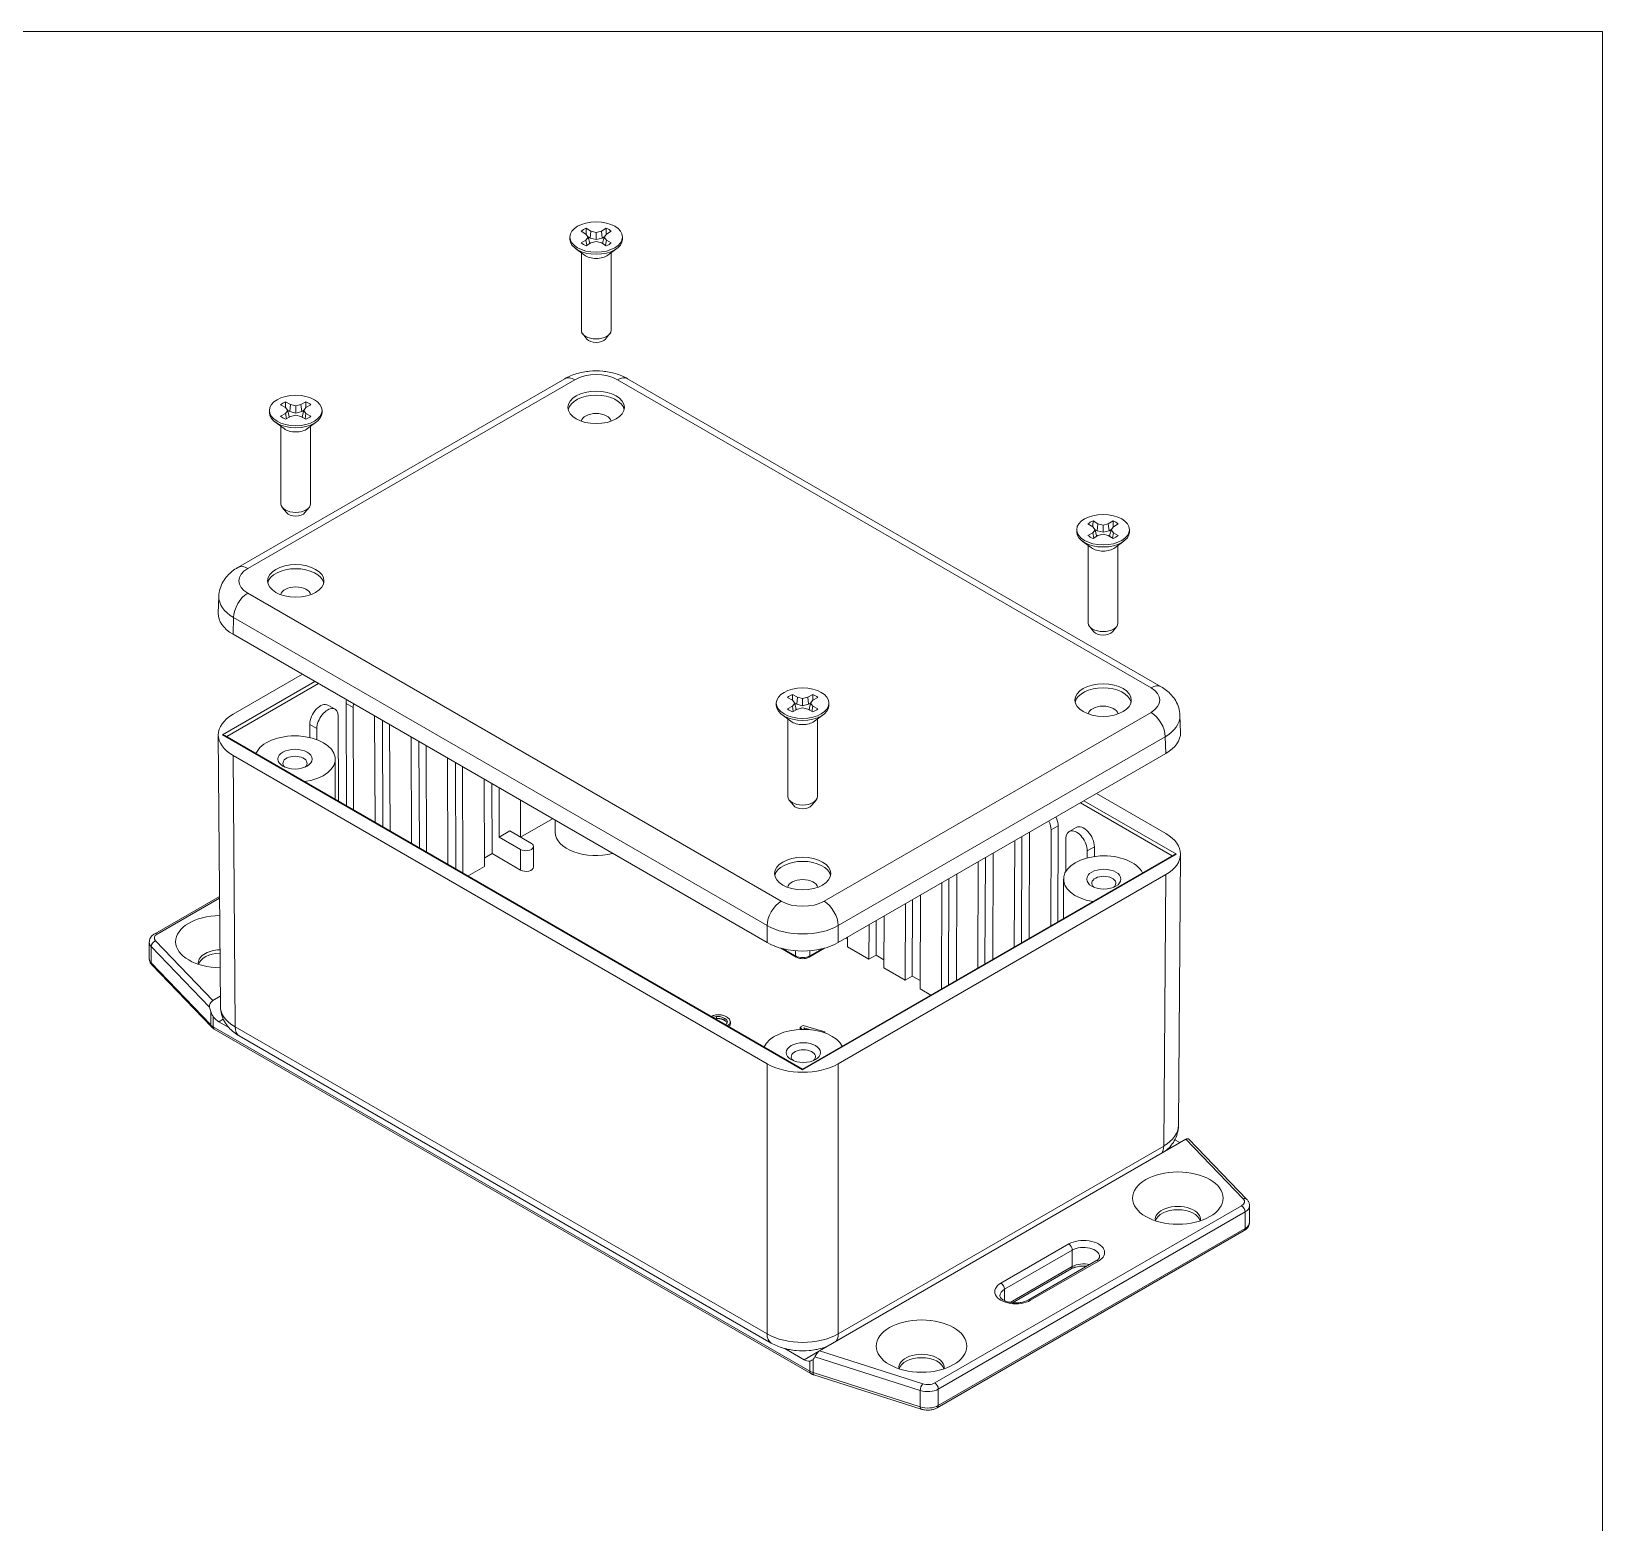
# Model space of a CAD drawing. Header units: millimetres. Extents: x 17 to 490, y 18 to 376.
# Drawn here: x 334.4 to 490.5, y 227.8 to 375.9 of the extents above; entities that cross this region are included whole.
import ezdxf

# ---------------------------------------------------------------- set-up
doc = ezdxf.new("R2010")
doc.units = ezdxf.units.MM
doc.header["$LTSCALE"] = 1.818182
for name, color, linetype, lineweight in [('Sketch Geometry (ANSI)', 7, 'Continuous', 9), ('Symbol (ANSI)', 7, 'Continuous', 9), ('Visible (ANSI)', 7, 'Continuous', 9), ('Visible Narrow (ANSI)', 7, 'Continuous', 9)]:
    doc.layers.add(name, color=color, linetype=linetype, lineweight=lineweight)
doc.styles.add('Text Style20', font='arial.ttf')

# ---------------------------------------------------------------- blocks, each defined once
blk = doc.blocks.new('Title Blocks HAMMOND')
at = {"layer": 'Sketch Geometry (ANSI)'}
for p, q in [((269.997, 206.727), (9.353, 206.727)), ((269.997, 36.196), (269.997, 206.727))]:
    blk.add_line(p, q, dxfattribs=at)
at = {"layer": 'Symbol (ANSI)', "style": 'Text Style20'}
blk.add_attdef('<TITLE>_001', (225.684, 16.317), '', height=5, dxfattribs=at)

msp = doc.modelspace()

# ---------------------------------------------------------------- linework, layer by layer
at = {"layer": 'Visible (ANSI)'}
for p, q in [((389.483, 355.769), (388.998, 356.049)), ((389.501, 356.339), (389.986, 356.059)), ((389.986, 356.059), (389.909, 355.372)), ((389.986, 356.059), (390.5, 355.928)), ((390.5, 355.928), (391.013, 356.059)), ((390.5, 355.928), (390.5, 355.221)), ((391.013, 356.059), (391.498, 356.339)), ((391.013, 356.059), (391.091, 355.372)), ((392.001, 356.049), (391.516, 355.769)), ((387.883, 355.472), (387.883, 355.265)), ((389.338, 353.668), (388.436, 354.336)), ((388.998, 354.895), (389.483, 355.175)), ((389.709, 355.472), (389.483, 355.769)), ((389.483, 355.175), (389.709, 355.472)), ((389.483, 355.175), (389.572, 354.646)), ((389.986, 354.885), (389.501, 354.605)), ((389.689, 355.498), (389.909, 355.372)), ((389.709, 355.472), (389.856, 354.85)), ((389.802, 354.779), (389.856, 354.85)), ((389.909, 355.372), (390.5, 355.221)), ((390.5, 355.016), (389.986, 354.885)), ((390.5, 355.221), (391.091, 355.372)), ((391.013, 354.885), (390.5, 355.016)), ((391.498, 354.605), (391.013, 354.885)), ((391.091, 355.372), (391.31, 355.498)), ((391.29, 355.472), (391.143, 354.85)), ((391.143, 354.85), (391.197, 354.779)), ((391.516, 355.769), (391.29, 355.472)), ((391.29, 355.472), (391.516, 355.175)), ((391.516, 355.175), (391.427, 354.646)), ((391.516, 355.175), (392.001, 354.895)), ((391.662, 353.668), (392.563, 354.336)), ((393.116, 355.472), (393.116, 355.265)), ((389.026, 353.899), (389.026, 346.202)), ((391.973, 353.899), (391.973, 346.202)), ((389.58, 345.331), (389.166, 345.841)), ((391.42, 345.331), (391.834, 345.841)), ((354.901, 322.648), (387.379, 341.399)), ((393.621, 341.399), (446.604, 310.808)), ((359.643, 338.54), (359.158, 338.82)), ((359.661, 339.111), (360.146, 338.831)), ((360.146, 338.831), (360.069, 338.144)), ((360.146, 338.831), (360.66, 338.7)), ((360.66, 338.7), (361.173, 338.831)), ((360.66, 338.7), (360.66, 337.993)), ((361.173, 338.831), (361.658, 339.111)), ((361.173, 338.831), (361.251, 338.144)), ((362.161, 338.82), (361.676, 338.54)), ((358.043, 338.244), (358.043, 338.036)), ((359.498, 336.44), (358.596, 337.108)), ((359.158, 337.667), (359.643, 337.947)), ((359.869, 338.244), (359.643, 338.54)), ((359.643, 337.947), (359.869, 338.244)), ((359.643, 337.947), (359.733, 337.418)), ((360.146, 337.657), (359.661, 337.377)), ((359.849, 338.27), (360.069, 338.144)), ((359.869, 338.244), (360.016, 337.622)), ((359.962, 337.551), (360.016, 337.622)), ((360.069, 338.144), (360.66, 337.993)), ((360.66, 337.788), (360.146, 337.657)), ((360.66, 337.993), (361.251, 338.144)), ((361.173, 337.657), (360.66, 337.788)), ((361.658, 337.377), (361.173, 337.657)), ((361.251, 338.144), (361.47, 338.27)), ((361.45, 338.244), (361.303, 337.622)), ((361.303, 337.622), (361.357, 337.551)), ((361.676, 338.54), (361.45, 338.244)), ((361.45, 338.244), (361.676, 337.947)), ((361.676, 337.947), (361.587, 337.418)), ((361.676, 337.947), (362.161, 337.667)), ((361.822, 336.44), (362.723, 337.108)), ((363.276, 338.244), (363.276, 338.036)), ((359.186, 336.671), (359.186, 328.974)), ((362.133, 336.671), (362.133, 328.974)), ((359.74, 328.102), (359.326, 328.613)), ((361.58, 328.102), (361.994, 328.613)), ((438.229, 326.405), (438.229, 326.197)), ((439.829, 326.701), (439.344, 326.981)), ((440.055, 326.405), (439.829, 326.701)), ((439.829, 326.108), (440.055, 326.405)), ((439.847, 327.272), (440.332, 326.992)), ((440.035, 326.431), (440.255, 326.304)), ((440.055, 326.405), (440.202, 325.782)), ((440.332, 326.992), (440.255, 326.304)), ((440.255, 326.304), (440.846, 326.154)), ((440.332, 326.992), (440.846, 326.861)), ((440.846, 326.861), (441.359, 326.992)), ((440.846, 326.861), (440.846, 326.154)), ((440.846, 326.154), (441.437, 326.304)), ((441.359, 326.992), (441.844, 327.272)), ((441.359, 326.992), (441.437, 326.304)), ((441.437, 326.304), (441.656, 326.431)), ((441.636, 326.405), (441.489, 325.782)), ((441.862, 326.701), (441.636, 326.405)), ((441.636, 326.405), (441.862, 326.108)), ((442.347, 326.981), (441.862, 326.701)), ((443.462, 326.405), (443.462, 326.197)), ((439.684, 324.601), (438.782, 325.269)), ((439.344, 325.828), (439.829, 326.108)), ((439.372, 324.831), (439.372, 317.134)), ((439.829, 326.108), (439.918, 325.579)), ((440.332, 325.818), (439.847, 325.538)), ((440.148, 325.712), (440.202, 325.782)), ((440.846, 325.948), (440.332, 325.818)), ((441.359, 325.818), (440.846, 325.948)), ((441.844, 325.538), (441.359, 325.818)), ((441.489, 325.782), (441.543, 325.712)), ((441.862, 326.108), (441.773, 325.579)), ((441.862, 326.108), (442.347, 325.828)), ((442.008, 324.601), (442.909, 325.269)), ((442.319, 324.831), (442.319, 317.134)), ((352.973, 318.108), (353.024, 319.782)), ((439.926, 316.263), (439.512, 316.773)), ((441.766, 316.263), (442.18, 316.773)), ((354.437, 316.017), (407.471, 285.398)), ((354.437, 308.069), (361.32, 312.043)), ((364.566, 308.571), (363.859, 308.975)), ((365.697, 299), (365.659, 309.143)), ((408.389, 309.177), (408.389, 308.969)), ((409.989, 309.473), (409.504, 309.753)), ((410.215, 309.177), (409.989, 309.473)), ((409.989, 308.88), (410.215, 309.177)), ((410.007, 310.044), (410.492, 309.764)), ((410.195, 309.203), (410.415, 309.076)), ((410.215, 309.177), (410.362, 308.554)), ((410.492, 309.764), (410.415, 309.076)), ((410.415, 309.076), (411.006, 308.926)), ((410.492, 309.764), (411.006, 309.633)), ((411.006, 309.633), (411.519, 309.764)), ((411.006, 309.633), (411.006, 308.926)), ((411.006, 308.926), (411.597, 309.076)), ((411.519, 309.764), (412.004, 310.044)), ((411.519, 309.764), (411.597, 309.076)), ((411.597, 309.076), (411.816, 309.203)), ((411.796, 309.177), (411.649, 308.554)), ((412.022, 309.473), (411.796, 309.177)), ((411.796, 309.177), (412.022, 308.88)), ((412.507, 309.753), (412.022, 309.473)), ((413.622, 309.177), (413.622, 308.969)), ((364.913, 299.453), (364.881, 307.881)), ((366.366, 308.738), (366.404, 298.592)), ((368.535, 297.362), (368.495, 307.9)), ((369.319, 296.909), (369.279, 307.447)), ((409.844, 307.373), (408.942, 308.041)), ((409.504, 308.6), (409.989, 308.88)), ((409.532, 307.603), (409.532, 299.906)), ((409.989, 308.88), (410.079, 308.351)), ((410.492, 308.59), (410.007, 308.31)), ((410.308, 308.484), (410.362, 308.554)), ((411.006, 308.72), (410.492, 308.59)), ((411.519, 308.59), (411.006, 308.72)), ((412.004, 308.31), (411.519, 308.59)), ((411.649, 308.554), (411.703, 308.484)), ((412.022, 308.88), (411.933, 308.351)), ((412.022, 308.88), (412.507, 308.6)), ((412.168, 307.373), (413.069, 308.041)), ((412.479, 307.603), (412.479, 299.906)), ((448.532, 306.269), (448.482, 307.942)), ((352.973, 306.015), (353.176, 279.061)), ((411.006, 272.841), (353.628, 305.968)), ((362.058, 305.768), (362.053, 307.061)), ((362.76, 306.656), (362.764, 305.558)), ((369.987, 307.039), (370.026, 296.501)), ((372.157, 295.271), (372.117, 305.809)), ((372.941, 294.818), (372.901, 305.356)), ((373.609, 304.948), (373.648, 294.41)), ((407.47, 273.368), (354.437, 303.987)), ((364.589, 303.619), (364.589, 299.64)), ((375.779, 293.18), (375.739, 303.718)), ((376.563, 292.727), (376.523, 303.265)), ((377.231, 302.857), (377.27, 292.318)), ((414.541, 285.398), (447.069, 304.178)), ((379.394, 292.967), (379.361, 301.627)), ((380.172, 294.232), (380.145, 301.174)), ((380.853, 300.766), (380.871, 295.87)), ((440.186, 300.204), (447.068, 296.23)), ((382.997, 295.867), (382.983, 299.536)), ((410.086, 299.035), (409.672, 299.545)), ((411.926, 299.035), (412.34, 299.545)), ((381.932, 296.482), (380.871, 295.87)), ((384.061, 295.253), (381.932, 296.482)), ((386.17, 297.696), (383, 295.865)), ((386.429, 296.353), (386.429, 297.546)), ((435.64, 287.064), (435.676, 296.589)), ((436.383, 296.994), (436.347, 287.472)), ((437.47, 296.425), (438.177, 296.83)), ((380.871, 295.87), (383, 294.64)), ((384.28, 294.947), (384.28, 292.905)), ((432.025, 284.977), (432.064, 295.515)), ((432.771, 295.923), (432.732, 285.385)), ((433.549, 296.372), (433.509, 285.834)), ((437.154, 295.736), (437.142, 292.463)), ((439.983, 294.916), (439.979, 293.944)), ((380.172, 294.232), (379.391, 293.781)), ((383, 292.599), (380.172, 294.232)), ((447.877, 294.129), (411.006, 272.841)), ((428.409, 282.889), (428.449, 293.428)), ((429.156, 293.836), (429.116, 283.297)), ((429.934, 294.285), (429.894, 283.746)), ((439.273, 293.804), (439.276, 294.511)), ((448.533, 294.176), (448.329, 267.222)), ((379.394, 292.967), (377.771, 292.03)), ((447.068, 292.148), (414.541, 273.368)), ((426.318, 292.197), (426.278, 281.659)), ((424.793, 280.802), (424.833, 291.34)), ((425.54, 291.748), (425.501, 281.21)), ((436.916, 291.699), (436.916, 287.801)), ((346.657, 286.274), (353.094, 289.99)), ((421.189, 281.66), (421.218, 289.253)), ((421.925, 289.661), (421.896, 282.068)), ((422.703, 290.11), (422.668, 280.806)), ((417.589, 283.738), (417.602, 287.165)), ((418.309, 287.574), (418.296, 284.147)), ((419.087, 288.023), (419.068, 282.885)), ((415.471, 285.778), (415.335, 285.856)), ((415.472, 285.935), (415.468, 284.963)), ((346.114, 283.799), (346.114, 285.432)), ((408.827, 284.841), (410.35, 283.961)), ((411.661, 283.961), (413.184, 284.841)), ((417.589, 283.738), (415.468, 284.963)), ((418.296, 284.147), (417.589, 283.738)), ((419.071, 283.699), (418.296, 284.147)), ((346.379, 283.173), (352.29, 277.024)), ((421.189, 281.66), (419.068, 282.885)), ((421.896, 282.068), (421.189, 281.66)), ((422.671, 281.621), (421.896, 282.068)), ((352.431, 279.64), (353.169, 280.066)), ((423.735, 280.19), (422.668, 280.806)), ((402.454, 277.845), (402.454, 278.05)), ((352.568, 276.809), (411.809, 242.607)), ((354.018, 276.958), (353.023, 277.532)), ((403.805, 277.227), (403.805, 277.431)), ((403.824, 277.335), (403.824, 277.539)), ((411.042, 277.152), (410.775, 276.999)), ((410.775, 276.999), (410.964, 276.779)), ((410.775, 276.795), (410.775, 276.999)), ((410.793, 276.774), (410.775, 276.795)), ((413.216, 276.53), (411.042, 277.152)), ((411.272, 276.777), (411.125, 276.945)), ((411.125, 276.945), (411.832, 276.738)), ((413.1, 276.463), (413.216, 276.53)), ((413.216, 276.422), (413.216, 276.53)), ((355.055, 276.127), (407.884, 245.626)), ((411.006, 272.841), (411.006, 272.757)), ((449.074, 265.872), (412.677, 244.857)), ((447.976, 265.822), (448.482, 265.53)), ((449.369, 265.878), (455.126, 259.89)), ((455.391, 257.63), (455.391, 259.263)), ((424.373, 239.194), (454.848, 256.789)), ((437.684, 252.992), (431.858, 249.629)), ((440.136, 253.787), (433.401, 249.898)), ((411.147, 243.974), (409.239, 245.076)), ((412.128, 242.467), (422.778, 239.054))]:
    msp.add_line(p, q, dxfattribs=at)
for centre, major_axis in [((390.5, 355.472), (2.616, 0)), ((390.5, 338.552), (-2.8, 0)), ((360.66, 338.244), (2.616, 0)), ((440.846, 326.405), (2.616, 0)), ((360.66, 321.324), (-2.8, 0)), ((411.006, 309.177), (2.616, 0)), ((440.846, 309.485), (-2.8, 0)), ((360.589, 303.619), (1.7, 0)), ((411.006, 292.257), (-2.8, 0)), ((440.916, 291.699), (-1.7, 0)), ((411.076, 274.47), (1.7, 0)), ((448.27, 260.019), (4.5, 0)), ((422.814, 245.322), (4.5, 0))]:
    msp.add_ellipse(centre, major_axis=major_axis, ratio=0.5773503, dxfattribs=at)
for centre, major_axis, ratio, start_param, end_param in [((390.5, 355.472), (1.803, 0), 0.5773503, 2.1577107, 2.5546783), ((390.5, 355.472), (1.803, 0), 0.5773503, 0.5869144, 0.9838819), ((390.5, 355.265), (2.616, 0), 0.5773503, 3.1415927, 6.2831853), ((390.5, 355.472), (-1.803, 0), 0.5773503, 0.5869144, 0.9838819), ((390.5, 355.472), (-1.803, 0), 0.5773503, 2.1577107, 2.5546783), ((390.5, 354.191), (-1.473, 0), 0.5773503, 0.6619784, 2.4796143), ((390.5, 346.202), (1.473, 0), 0.5773503, 3.1415927, 6.2831853), ((390.5, 345.579), (-1.016, 0), 0.5773503, 0.438149, 2.7034436), ((360.66, 338.244), (1.803, 0), 0.5773503, 2.1577107, 2.5546783), ((360.66, 338.244), (1.803, 0), 0.5773503, 0.5869144, 0.9838819), ((390.5, 338.144), (2.8, 0), 0.5773503, 0.126607, 3.0149856), ((360.66, 338.036), (2.616, 0), 0.5773503, 3.1415927, 6.2831853), ((360.66, 338.244), (-1.803, 0), 0.5773503, 0.5869144, 0.9838819), ((360.66, 338.244), (-1.803, 0), 0.5773503, 2.1577107, 2.5546783), ((390.5, 337.082), (1.5, 0), 0.5773503, 0.1168071, 3.0247855), ((360.66, 336.963), (-1.473, 0), 0.5773503, 0.6619784, 2.4796143), ((360.66, 328.974), (1.473, 0), 0.5773503, 3.1415927, 6.2831853), ((360.66, 328.351), (-1.016, 0), 0.5773503, 0.438149, 2.7034436), ((440.846, 326.197), (2.616, 0), 0.5773503, 3.1415927, 6.2831853), ((440.846, 326.405), (1.803, 0), 0.5773503, 2.1577107, 2.5546783), ((440.846, 326.405), (1.803, 0), 0.5773503, 0.5869144, 0.9838819), ((440.846, 326.405), (-1.803, 0), 0.5773503, 0.5869144, 0.9838819), ((440.846, 325.124), (-1.473, 0), 0.5773503, 0.6619784, 2.4796143), ((440.846, 326.405), (-1.803, 0), 0.5773503, 2.1577107, 2.5546783), ((360.66, 320.916), (2.8, 0), 0.5773503, 0.126607, 3.0149856), ((360.66, 319.854), (1.5, 0), 0.5773503, 0.1168071, 3.0247855), ((357.974, 318.058), (-5.002, 0), 0.5771744, 6.2657373, 7.0684312), ((440.846, 317.134), (1.473, 0), 0.5773503, 3.1415927, 6.2831853), ((440.846, 316.512), (-1.016, 0), 0.5773503, 0.438149, 2.7034436), ((440.846, 309.076), (2.8, 0), 0.5773503, 0.126607, 3.0149856), ((363.113, 307.673), (0.745, 1.302), 0.5798639, 0, 2.3540033), ((366.72, 309.755), (0.745, 1.302), 0.5798639, 2.0683825, 2.3540033), ((367.427, 309.351), (-0.745, -1.302), 0.5798639, 5.2123202, 5.4955959), ((411.006, 308.969), (2.616, 0), 0.5773503, 3.1415927, 6.2831853), ((411.006, 309.177), (1.803, 0), 0.5773503, 2.1577107, 2.5546783), ((411.006, 309.177), (1.803, 0), 0.5773503, 0.5869144, 0.9838819), ((357.973, 306.028), (-5, 0), 0.5773393, 5.4977967, 7.068574), ((363.821, 307.269), (0.745, 1.302), 0.5798639, 5.4955959, 8.6371886), ((411.006, 309.177), (-1.803, 0), 0.5773503, 0.5869144, 0.9838819), ((411.006, 309.177), (-1.803, 0), 0.5773503, 2.1577107, 2.5546783), ((440.846, 308.015), (1.5, 0), 0.5773503, 0.1168071, 3.0247855), ((353.378, 305.824), (-0.354, 0), 0.5773503, 3.9269908, 4.712389), ((360.589, 303.619), (-4, 0), 0.5773503, 1.8194572, 6.0345244), ((411.006, 307.896), (-1.473, 0), 0.5773503, 0.6619784, 2.4796143), ((443.532, 306.219), (5.002, 0), 0.5771744, 5.4979394, 6.3006333), ((360.589, 303.211), (-1.2, 0), 0.5773503, 2.5474568, 6.8773211), ((411.006, 299.906), (1.473, 0), 0.5773503, 3.1415927, 6.2831853), ((411.006, 299.284), (-1.016, 0), 0.5773503, 0.438149, 2.7034436), ((434.615, 297.202), (-0.745, 1.302), 0.5798639, 3.929182, 4.5908166), ((435.322, 297.606), (0.745, -1.302), 0.5798639, 0.7875894, 1.4512965), ((438.215, 295.123), (-0.745, 1.302), 0.5798639, 3.929182, 7.0707747), ((438.922, 295.528), (-0.745, 1.302), 0.5798639, 3.929182, 6.2831853), ((383.53, 294.947), (0.75, 0), 0.5773503, 3.9269908, 7.0685835), ((390.429, 296.353), (-4, 0), 0.5773503, 0, 2.007536), ((443.533, 294.189), (5, 0), 0.5773393, 5.4977967, 7.068574), ((411.006, 291.848), (2.8, 0), 0.5773503, 0.126607, 3.0149856), ((440.916, 291.699), (-4, 0), 0.5773503, 3.4191007, 7.5764736), ((448.127, 293.985), (0.354, 0), 0.5773503, 1.5707963, 2.3561945), ((383.53, 292.905), (0.75, 0), 0.5773503, 3.9269908, 6.2831853), ((440.916, 291.29), (-1.2, 0), 0.5773503, 2.5474568, 6.8773211), ((411.006, 290.787), (1.5, 0), 0.5773503, 0.1168071, 3.0247855), ((353.235, 285.493), (-4.5, 0), 0.5773503, 4.7405914, 7.8345059), ((353.235, 283.38), (-2.25, 0), 0.5773503, 4.7573386, 6.3919843), ((353.235, 283.044), (-2.25, 0), 0.5773503, 4.7562086, 6.1353333), ((411.006, 287.44), (5, 0), 0.5775261, 3.9271431, 5.4976349), ((352.821, 278.64), (0.492, -1.443), 0.3991014, 4.3455811, 4.6467137), ((353.023, 278.757), (0.75, -1.299), 0.5773503, 4.9434209, 5.4977871), ((411.076, 274.47), (4, 0), 0.5773503, 0.277508, 2.8929317), ((411.076, 274.062), (-1.2, 0), 0.5773503, 2.5474568, 6.8773211), ((411.006, 275.41), (-5, 0), 0.5773613, 0.7854077, 2.356185), ((448.27, 257.905), (2.25, 0), 0.5773503, 6.1743863, 9.533577), ((448.27, 257.569), (2.25, 0), 0.5773503, 0.147852, 2.9937406), ((411.147, 245.199), (0.75, -1.299), 0.5773503, 5.4977871, 6.0521534), ((410.945, 245.082), (-1.165, 1.011), 0.7024791, 3.0480082, 3.3491409), ((422.814, 243.208), (2.25, 0), 0.5773503, 6.1743863, 9.533577), ((422.814, 242.872), (2.25, 0), 0.5773503, 0.147852, 2.9937406)]:
    msp.add_ellipse(centre, major_axis=major_axis, ratio=ratio, start_param=start_param, end_param=end_param, dxfattribs=at)
for points in [[(389.501, 356.339), (389.494, 356.043), (389.489, 355.761)], [(391.498, 356.339), (391.505, 356.043), (391.51, 355.761)], [(359.661, 339.111), (359.654, 338.815), (359.649, 338.533)], [(361.658, 339.111), (361.665, 338.815), (361.671, 338.533)], [(439.847, 327.272), (439.84, 326.976), (439.835, 326.694)], [(441.844, 327.272), (441.851, 326.976), (441.856, 326.694)], [(410.007, 310.044), (410, 309.747), (409.995, 309.466)], [(412.004, 310.044), (412.011, 309.747), (412.017, 309.466)], [(402.454, 277.845), (402.409, 277.839), (402.366, 277.83)], [(403.227, 277.683), (403.04, 277.791), (402.651, 277.873), (402.454, 277.845)], [(403.805, 277.227), (403.768, 277.135), (403.698, 277.06)], [(403.824, 277.335), (403.824, 277.28), (403.805, 277.227)]]:
    msp.add_open_spline(points, degree=2, dxfattribs=at)
for points, degree, knots in [([(387.379, 341.399), (387.758, 341.617), (388.159, 341.782), (388.988, 342.026), (389.416, 342.105), (390.281, 342.184), (390.718, 342.184), (391.584, 342.105), (392.011, 342.026), (392.84, 341.782), (393.241, 341.617), (393.621, 341.399)], 3, [-0.7852459, -0.7852459, -0.7852459, -0.7852459, -0.4711475, -0.4711475, -0.1570492, -0.1570492, 0.1570492, 0.1570492, 0.4711475, 0.4711475, 0.7852459, 0.7852459, 0.7852459, 0.7852459]), ([(353.024, 319.782), (353.032, 320.047), (353.076, 320.311), (353.224, 320.807), (353.328, 321.039), (353.574, 321.462), (353.717, 321.653), (354.024, 321.995), (354.19, 322.148), (354.535, 322.42), (354.715, 322.54), (354.901, 322.648)], 3, [0.01744798, 0.01744798, 0.01744798, 0.01744798, 0.17100756, 0.17100756, 0.32456714, 0.32456714, 0.47812671, 0.47812671, 0.63168629, 0.63168629, 0.78524587, 0.78524587, 0.78524587, 0.78524587]), ([(446.604, 310.808), (446.79, 310.701), (446.97, 310.581), (447.315, 310.309), (447.481, 310.156), (447.789, 309.813), (447.931, 309.623), (448.177, 309.2), (448.281, 308.968), (448.43, 308.472), (448.474, 308.208), (448.482, 307.942)], 3, [-0.78524587, -0.78524587, -0.78524587, -0.78524587, -0.63168629, -0.63168629, -0.47812671, -0.47812671, -0.32456714, -0.32456714, -0.17100756, -0.17100756, -0.01744798, -0.01744798, -0.01744798, -0.01744798]), ([(346.114, 285.432), (346.114, 285.508), (346.125, 285.583), (346.164, 285.727), (346.193, 285.794), (346.262, 285.918), (346.303, 285.974), (346.393, 286.076), (346.442, 286.122), (346.546, 286.204), (346.6, 286.241), (346.657, 286.274)], 3, [5.49778714, 5.49778714, 5.49778714, 5.49778714, 5.65486678, 5.65486678, 5.81194641, 5.81194641, 5.96902604, 5.96902604, 6.12610567, 6.12610567, 6.28318531, 6.28318531, 6.28318531, 6.28318531]), ([(346.114, 283.799), (346.114, 283.751), (346.119, 283.702), (346.135, 283.607), (346.148, 283.56), (346.18, 283.471), (346.199, 283.428), (346.243, 283.347), (346.267, 283.309), (346.321, 283.238), (346.349, 283.204), (346.379, 283.173)], 3, [0.78539816, 0.78539816, 0.78539816, 0.78539816, 0.8867366, 0.8867366, 0.98807503, 0.98807503, 1.08941346, 1.08941346, 1.1907519, 1.1907519, 1.29209033, 1.29209033, 1.29209033, 1.29209033]), ([(410.35, 283.961), (410.426, 283.918), (410.508, 283.884), (410.681, 283.833), (410.773, 283.816), (410.958, 283.799), (411.053, 283.799), (411.239, 283.816), (411.33, 283.833), (411.503, 283.884), (411.586, 283.918), (411.661, 283.961)], 3, [-0.7852459, -0.7852459, -0.7852459, -0.7852459, -0.4711475, -0.4711475, -0.1570492, -0.1570492, 0.1570492, 0.1570492, 0.4711475, 0.4711475, 0.7852459, 0.7852459, 0.7852459, 0.7852459]), ([(352.107, 278.975), (352.096, 279.035), (352.095, 279.103), (352.118, 279.237), (352.142, 279.303), (352.202, 279.419), (352.243, 279.476), (352.334, 279.574), (352.384, 279.613), (352.431, 279.64)], 3, [0.078841203, 0.078841203, 0.078841203, 0.078841203, 0.098162418, 0.098162418, 0.117483632, 0.117483632, 0.13738965, 0.13738965, 0.157295668, 0.157295668, 0.157295668, 0.157295668]), ([(352.214, 278.539), (352.234, 278.474), (352.257, 278.411), (352.332, 278.237), (352.392, 278.132), (352.465, 278.038)], 3, [1.240180262, 1.240180262, 1.240180262, 1.240180262, 1.260120767, 1.260120767, 1.296265896, 1.296265896, 1.296265896, 1.296265896]), ([(353.176, 279.061), (353.178, 278.79), (353.218, 278.521), (353.361, 278.012), (353.463, 277.774), (353.71, 277.34), (353.853, 277.144), (354.165, 276.792), (354.333, 276.637), (354.683, 276.358), (354.866, 276.236), (355.055, 276.127)], 3, [0.00436324, 0.00436324, 0.00436324, 0.00436324, 0.16056832, 0.16056832, 0.3167734, 0.3167734, 0.47297848, 0.47297848, 0.62918356, 0.62918356, 0.78538864, 0.78538864, 0.78538864, 0.78538864]), ([(402.441, 278.222), (402.329, 278.208), (402.222, 278.181), (402.091, 278.137), (402.033, 278.117), (401.943, 278.074)], 3, [-0.26835918, -0.26835918, -0.26835918, -0.26835918, -0.09287589, -0.09287589, -0.03630639, -0.03630639, -0.03630639, -0.03630639]), ([(402.135, 277.963), (402.159, 277.973), (402.178, 277.98), (402.275, 278.015), (402.362, 278.036), (402.454, 278.05)], 3, [-0.034114564, -0.034114564, -0.034114564, -0.034114564, -0.028552286, -0.028552286, 0, 0, 0, 0]), ([(403.455, 278.016), (403.365, 278.069), (403.263, 278.116), (403.026, 278.194), (402.918, 278.212), (402.702, 278.237), (402.571, 278.237), (402.441, 278.222)], 3, [-0.089199354, -0.089199354, -0.089199354, -0.089199354, -0.06602777, -0.06602777, -0.039985564, -0.039985564, 0, 0, 0, 0]), ([(402.454, 278.05), (402.525, 278.059), (402.597, 278.063), (402.743, 278.055), (402.814, 278.045), (403.013, 277.996), (403.128, 277.945), (403.227, 277.887)], 3, [-0.086239701, -0.086239701, -0.086239701, -0.086239701, -0.064427546, -0.064427546, -0.042245979, -0.042245979, 0, 0, 0, 0]), ([(403.227, 277.887), (403.3, 277.845), (403.37, 277.798), (403.458, 277.714), (403.498, 277.667), (403.537, 277.559), (403.537, 277.508), (403.52, 277.457)], 3, [-0.10407386, -0.10407386, -0.10407386, -0.10407386, -0.05752775, -0.05752775, -0.02693626, -0.02693626, 0, 0, 0, 0]), ([(403.805, 277.431), (403.825, 277.487), (403.828, 277.544), (403.805, 277.666), (403.774, 277.726), (403.673, 277.868), (403.575, 277.947), (403.455, 278.016)], 3, [-0.10518262, -0.10518262, -0.10518262, -0.10518262, -0.07964125, -0.07964125, -0.05083244, -0.05083244, 0, 0, 0, 0]), ([(352.29, 277.024), (352.307, 277.007), (352.324, 276.99), (352.359, 276.958), (352.377, 276.943), (352.413, 276.913), (352.432, 276.899), (352.47, 276.871), (352.489, 276.858), (352.528, 276.833), (352.548, 276.821), (352.568, 276.809)], 3, [1.29209033, 1.29209033, 1.29209033, 1.29209033, 1.34783153, 1.34783153, 1.40357273, 1.40357273, 1.45931393, 1.45931393, 1.51505513, 1.51505513, 1.57079633, 1.57079633, 1.57079633, 1.57079633]), ([(403.51, 277.428), (403.5, 277.448), (403.417, 277.574), (403.227, 277.683)], 2, [0.8120283, 0.8120283, 0.8120283, 1, 2, 2, 2]), ([(403.52, 277.457), (403.511, 277.428), (403.498, 277.4), (403.452, 277.334), (403.422, 277.307), (403.393, 277.281), (403.377, 277.268), (403.361, 277.255)], 3, [-0.048833755, -0.048833755, -0.048833755, -0.048833755, -0.043195592, -0.043195592, -0.035264184, -0.035264184, -0.027124818, -0.027124818, -0.027124818, -0.027124818]), ([(403.552, 277.144), (403.591, 277.171), (403.627, 277.199), (403.694, 277.258), (403.762, 277.323), (403.805, 277.431)], 3, [-0.10618189, -0.10618189, -0.10618189, -0.10618189, -0.05735737, -0.05735737, 0, 0, 0, 0]), ([(447.059, 264.708), (447.212, 264.834), (447.359, 264.974), (447.652, 265.305), (447.796, 265.5), (448.042, 265.935), (448.145, 266.173), (448.287, 266.682), (448.327, 266.951), (448.329, 267.222)], 3, [-0.61085789, -0.61085789, -0.61085789, -0.61085789, -0.47297848, -0.47297848, -0.3167734, -0.3167734, -0.16056832, -0.16056832, -0.00436324, -0.00436324, -0.00436324, -0.00436324]), ([(449.369, 265.878), (449.358, 265.889), (449.345, 265.899), (449.3, 265.921), (449.259, 265.928), (449.169, 265.916), (449.12, 265.898), (449.074, 265.872)], 3, [0.273565585, 0.273565585, 0.273565585, 0.273565585, 0.282866157, 0.282866157, 0.302375943, 0.302375943, 0.321885729, 0.321885729, 0.321885729, 0.321885729]), ([(455.126, 259.89), (455.156, 259.858), (455.185, 259.825), (455.238, 259.753), (455.263, 259.715), (455.306, 259.634), (455.326, 259.591), (455.357, 259.502), (455.37, 259.456), (455.387, 259.36), (455.391, 259.312), (455.391, 259.263)], 3, [1.84950232, 1.84950232, 1.84950232, 1.84950232, 1.95084076, 1.95084076, 2.05217919, 2.05217919, 2.15351762, 2.15351762, 2.25485606, 2.25485606, 2.35619449, 2.35619449, 2.35619449, 2.35619449]), ([(454.848, 256.789), (454.905, 256.821), (454.959, 256.858), (455.063, 256.94), (455.112, 256.986), (455.202, 257.088), (455.243, 257.144), (455.313, 257.268), (455.341, 257.336), (455.381, 257.479), (455.391, 257.554), (455.391, 257.63)], 3, [3.14159265, 3.14159265, 3.14159265, 3.14159265, 3.29867229, 3.29867229, 3.45575192, 3.45575192, 3.61283155, 3.61283155, 3.76991118, 3.76991118, 3.92699082, 3.92699082, 3.92699082, 3.92699082]), ([(439.227, 253.262), (439.115, 253.274), (439.001, 253.279), (438.715, 253.277), (438.542, 253.261), (438.219, 253.203), (438.068, 253.161), (437.841, 253.075), (437.757, 253.035), (437.684, 252.992)], 3, [5.32031203, 5.32031203, 5.32031203, 5.32031203, 5.51014402, 5.51014402, 5.79853913, 5.79853913, 6.08381784, 6.08381784, 6.28318531, 6.28318531, 6.28318531, 6.28318531]), ([(440.497, 254.206), (440.497, 254.188), (440.495, 254.17), (440.484, 254.129), (440.475, 254.106), (440.444, 254.052), (440.423, 254.022), (440.367, 253.958), (440.331, 253.923), (440.244, 253.855), (440.194, 253.82), (440.136, 253.787)], 3, [2.35619449, 2.35619449, 2.35619449, 2.35619449, 2.51327412, 2.51327412, 2.67035376, 2.67035376, 2.82743339, 2.82743339, 2.98451302, 2.98451302, 3.14159265, 3.14159265, 3.14159265, 3.14159265]), ([(433.401, 249.898), (433.302, 249.841), (433.182, 249.788), (432.909, 249.699), (432.755, 249.663), (432.428, 249.618), (432.255, 249.609), (431.911, 249.619), (431.74, 249.638), (431.423, 249.703), (431.276, 249.748), (431.024, 249.852), (430.918, 249.912), (430.754, 250.031), (430.695, 250.09), (430.615, 250.198), (430.598, 250.243), (430.588, 250.292), (430.587, 250.305), (430.587, 250.318)], 3, [3.1415927, 3.1415927, 3.1415927, 3.1415927, 3.411749, 3.411749, 3.6911715, 3.6911715, 3.9776498, 3.9776498, 4.2659614, 4.2659614, 4.5504023, 4.5504023, 4.8260468, 4.8260468, 5.0941727, 5.0941727, 5.385926, 5.385926, 5.4977871, 5.4977871, 5.4977871, 5.4977871]), ([(407.884, 245.626), (408.264, 245.407), (408.665, 245.243), (409.494, 244.999), (409.922, 244.92), (410.787, 244.841), (411.224, 244.841), (412.09, 244.92), (412.518, 244.999), (413.098, 245.169), (413.262, 245.225), (413.423, 245.288)], 3, [-0.7853886, -0.7853886, -0.7853886, -0.7853886, -0.4712332, -0.4712332, -0.1570777, -0.1570777, 0.1570777, 0.1570777, 0.4712332, 0.4712332, 0.5969941, 0.5969941, 0.5969941, 0.5969941]), ([(411.705, 243.835), (411.778, 243.845), (411.853, 243.873), (411.963, 243.939), (412.002, 243.967), (412.038, 244)], 3, [0.993020326, 0.993020326, 0.993020326, 0.993020326, 1.029165454, 1.029165454, 1.04910596, 1.04910596, 1.04910596, 1.04910596]), ([(412.677, 244.857), (412.631, 244.831), (412.582, 244.792), (412.49, 244.699), (412.447, 244.644), (412.373, 244.535), (412.338, 244.475), (412.277, 244.36), (412.251, 244.306), (412.231, 244.262)], 3, [0.164581379, 0.164581379, 0.164581379, 0.164581379, 0.184091165, 0.184091165, 0.20360095, 0.20360095, 0.223317388, 0.223317388, 0.243033825, 0.243033825, 0.243033825, 0.243033825]), ([(411.809, 242.607), (411.829, 242.595), (411.849, 242.584), (411.891, 242.563), (411.912, 242.552), (411.954, 242.533), (411.975, 242.524), (412.018, 242.506), (412.04, 242.498), (412.084, 242.482), (412.106, 242.474), (412.128, 242.467)], 3, [1.57079633, 1.57079633, 1.57079633, 1.57079633, 1.62653753, 1.62653753, 1.68227873, 1.68227873, 1.73801993, 1.73801993, 1.79376113, 1.79376113, 1.84950232, 1.84950232, 1.84950232, 1.84950232]), ([(422.778, 239.054), (422.882, 239.021), (422.989, 238.997), (423.207, 238.965), (423.318, 238.957), (423.54, 238.958), (423.651, 238.967), (423.869, 239.002), (423.975, 239.028), (424.181, 239.097), (424.28, 239.14), (424.373, 239.194)], 3, [1.8495023, 1.8495023, 1.8495023, 1.8495023, 2.1079204, 2.1079204, 2.3663385, 2.3663385, 2.6247565, 2.6247565, 2.8831746, 2.8831746, 3.1415927, 3.1415927, 3.1415927, 3.1415927])]:
    msp.add_open_spline(points, degree=degree, knots=knots, dxfattribs=at)
at = {"layer": 'Visible Narrow (ANSI)'}
for p, q in [((355.901, 322.548), (388.379, 341.299)), ((392.621, 341.299), (445.604, 310.709)), ((408.885, 289.509), (355.901, 320.099)), ((354.437, 316.017), (354.487, 317.678)), ((354.487, 317.678), (407.471, 287.088)), ((362.558, 311.328), (353.378, 306.028)), ((353.804, 305.867), (362.911, 311.124)), ((365.659, 309.143), (366.366, 308.738)), ((445.604, 308.26), (413.127, 289.509)), ((353.378, 306.028), (411.006, 272.757)), ((362.053, 307.061), (362.76, 306.656)), ((414.541, 287.088), (447.018, 305.839)), ((447.018, 305.839), (447.069, 304.178)), ((354.641, 277.035), (354.437, 303.987)), ((438.595, 299.285), (447.701, 294.027)), ((448.127, 294.189), (438.947, 299.489)), ((436.383, 296.994), (435.676, 296.589)), ((439.983, 294.916), (439.276, 294.511)), ((383, 292.599), (383, 294.64)), ((411.006, 272.757), (448.127, 294.189)), ((447.068, 292.148), (446.864, 265.196)), ((346.907, 286.249), (353.095, 289.821)), ((352.431, 279.64), (346.74, 285.56)), ((407.471, 287.088), (407.471, 285.398)), ((414.541, 285.398), (414.541, 287.088)), ((346.303, 285.012), (352.107, 278.975)), ((346.303, 283.379), (346.303, 285.012)), ((410.299, 284.072), (409.082, 284.774)), ((410.299, 284.581), (410.299, 284.072)), ((412.929, 284.774), (411.713, 284.072)), ((411.713, 284.072), (411.713, 284.581)), ((352.214, 277.23), (346.303, 283.379)), ((352.214, 278.539), (352.214, 277.23)), ((352.465, 278.038), (352.465, 277.038)), ((353.023, 277.532), (353.467, 277.789)), ((403.227, 277.683), (403.227, 277.887)), ((411.705, 242.835), (352.465, 277.038)), ((407.47, 246.534), (354.641, 277.035)), ((407.47, 273.368), (407.47, 246.534)), ((414.541, 246.534), (414.541, 273.368)), ((449.074, 265.872), (454.765, 259.951)), ((446.864, 265.196), (414.541, 246.534)), ((454.598, 259.263), (424.123, 241.668)), ((424.477, 241.056), (454.952, 258.65)), ((454.952, 258.65), (454.952, 257.017)), ((454.952, 257.017), (424.477, 239.423)), ((437.434, 255.467), (430.699, 251.578)), ((431.052, 250.966), (437.787, 254.854)), ((437.787, 253.221), (437.787, 254.854)), ((437.787, 253.221), (431.623, 249.662)), ((433.651, 249.874), (440.386, 253.762)), ((431.052, 249.844), (431.052, 250.966)), ((412.677, 244.857), (411.147, 243.974)), ((411.705, 243.835), (411.705, 242.835)), ((412.038, 242.691), (412.038, 244)), ((412.231, 244.262), (422.688, 240.911)), ((422.931, 241.572), (412.677, 244.857)), ((422.688, 239.278), (412.038, 242.691)), ((422.688, 240.911), (422.688, 239.278)), ((424.477, 239.423), (424.477, 241.056))]:
    msp.add_line(p, q, dxfattribs=at)
for centre, major_axis, ratio, start_param, end_param in [((390.5, 340.074), (3, 0), 0.5775261, 0.7855505, 2.3560422), ((388.379, 339.666), (-1, 1.732), 0.5773503, 5.4977871, 6.2831853), ((392.621, 339.666), (1, 1.732), 0.5773503, 0, 0.7853982), ((358.023, 321.324), (-3.001, 0), 0.5771744, 5.4979394, 7.0684312), ((355.901, 320.915), (-1, 1.732), 0.5773503, 5.4977871, 6.2831853), ((355.901, 318.466), (-1, -1.732), 0.5773503, 3.9269908, 5.4803339), ((358.023, 319.691), (-5, 0.06), 0.5772588, 6.2727148, 7.0754087), ((445.604, 309.076), (1, 1.732), 0.5773503, 0, 0.7853982), ((443.482, 309.485), (3.001, 0), 0.5771744, 5.4979394, 7.0684312), ((445.604, 306.627), (-1, 1.732), 0.5773503, 3.9444441, 5.4977871), ((443.482, 307.852), (5, 0.06), 0.5772588, 5.4909619, 6.2936558), ((408.885, 287.876), (1, 1.732), 0.5773503, 0.7853982, 2.3387412), ((411.006, 290.734), (-3, 0), 0.5775261, 0.7855505, 2.3560422), ((413.127, 287.876), (-1, 1.732), 0.5773503, 3.9444441, 5.4977871), ((346.74, 285.152), (-0.36, -0.347), 0.7139075, 4.1109167, 5.681713), ((347.614, 285.841), (-1, 0), 0.5773503, 5.4977871, 6.7898775), ((346.907, 285.841), (-0.25, 0.433), 0.5773503, 5.4977871, 6.2831853), ((411.006, 289.101), (5, 0), 0.5693258, 3.9271431, 5.4976349), ((347.614, 285.432), (-1.5, 0), 0.5773503, 0, 0.5066922), ((410.475, 284.178), (-0.125, -0.217), 0.5773503, 5.5152404, 6.2831853), ((411.006, 284.484), (-1, 0), 0.5824755, 0.7855505, 2.3560422), ((411.536, 284.178), (0.125, -0.217), 0.5773503, 0, 0.7679449), ((347.614, 283.799), (-1.5, 0), 0.5773503, 0, 0.5066922), ((346.74, 283.519), (-0.36, -0.347), 0.7139075, 5.681713, 6.2831853), ((358.176, 279.084), (-5, -0.015), 0.5773446, 0.002618, 0.7836434), ((352.651, 277.37), (-0.36, -0.347), 0.7139075, 5.681713, 6.2831853), ((353.525, 277.651), (-1.5, 0), 0.5773503, 0.5066922, 0.7853982), ((352.818, 277.242), (-0.25, -0.433), 0.5773503, 5.4977871, 6.2831853), ((356.055, 277.859), (-1, -1.732), 0.5773503, 5.5021505, 6.2831853), ((443.329, 267.245), (5, -0.015), 0.5773446, 5.4995419, 6.2805673), ((445.45, 266.02), (1, -1.732), 0.5773503, 0.2449316, 0.7810348), ((453.891, 259.671), (1, 0), 0.5773503, 5.4977871, 6.7898775), ((454.598, 258.855), (-0.25, 0.433), 0.5773503, 3.9269908, 5.4977871), ((454.765, 259.543), (0.36, 0.347), 0.7139075, 0, 0.969324), ((453.891, 259.263), (1.5, 0), 0.5773503, 5.4977871, 6.2831853), ((453.891, 257.63), (1.5, 0), 0.5773503, 5.4977871, 6.2831853), ((438.91, 254.614), (2.088, 0), 0.5773503, 5.4977871, 8.6393798), ((454.598, 257.222), (0.25, -0.433), 0.5773503, 0, 0.7853982), ((437.434, 255.058), (-0.25, 0.433), 0.5773503, 3.9269908, 5.4977871), ((438.91, 254.206), (1.588, 0), 0.5773503, 0, 2.3561945), ((437.434, 253.425), (0.25, -0.433), 0.5773503, 0, 0.7853982), ((438.91, 252.573), (-1.588, 0), 0.5773503, 4.327952, 5.4977871), ((440.386, 253.354), (-0.25, 0.433), 0.5773503, 5.4977871, 6.2831853), ((432.175, 250.726), (-2.088, 0), 0.5773503, 5.4977871, 8.6393798), ((430.699, 251.17), (-0.25, 0.433), 0.5773503, 3.9269908, 5.4977871), ((432.175, 250.318), (-1.588, 0), 0.5773503, 5.4977871, 6.2831853), ((433.651, 249.465), (-0.25, 0.433), 0.5773503, 5.4977871, 6.2831853), ((408.884, 247.358), (-1, -1.732), 0.5773503, 5.5021505, 6.2831853), ((411.006, 248.583), (-5, 0), 0.5793678, 0.7854077, 2.356185), ((413.127, 247.358), (1, -1.732), 0.5773503, 0.2449316, 0.7810348), ((412.059, 243.04), (-0.25, -0.433), 0.5773503, 5.4977871, 6.2831853), ((412.766, 243.448), (-1.5, 0), 0.5773503, 0.7853982, 1.0641042), ((412.281, 242.943), (-0.153, -0.476), 0.3962357, 5.3924236, 6.2831853), ((422.931, 241.163), (0.153, 0.476), 0.3962357, 0.6800346, 2.2508309), ((423.416, 241.668), (1.5, 0), 0.5773503, 4.2056968, 5.4977871), ((423.416, 242.076), (-1, 0), 0.5773503, 1.0641042, 2.3561945), ((424.123, 241.26), (-0.25, 0.433), 0.5773503, 3.9269908, 5.4977871), ((423.416, 240.035), (-1.5, 0), 0.5773503, 1.0641042, 2.3561945), ((422.931, 239.53), (-0.153, -0.476), 0.3962357, 5.3924236, 6.2831853), ((424.123, 239.627), (0.25, -0.433), 0.5773503, 0, 0.7853982)]:
    msp.add_ellipse(centre, major_axis=major_axis, ratio=ratio, start_param=start_param, end_param=end_param, dxfattribs=at)

# ---------------------------------------------------------------- block references
at = {"xscale": 1.818181818181818, "yscale": 1.818181818181818, "zscale": 1.818181818181818}
msp.add_blockref('Title Blocks HAMMOND', (-0.452, 0.023), dxfattribs=at)

doc.saveas('drawing.dxf')
